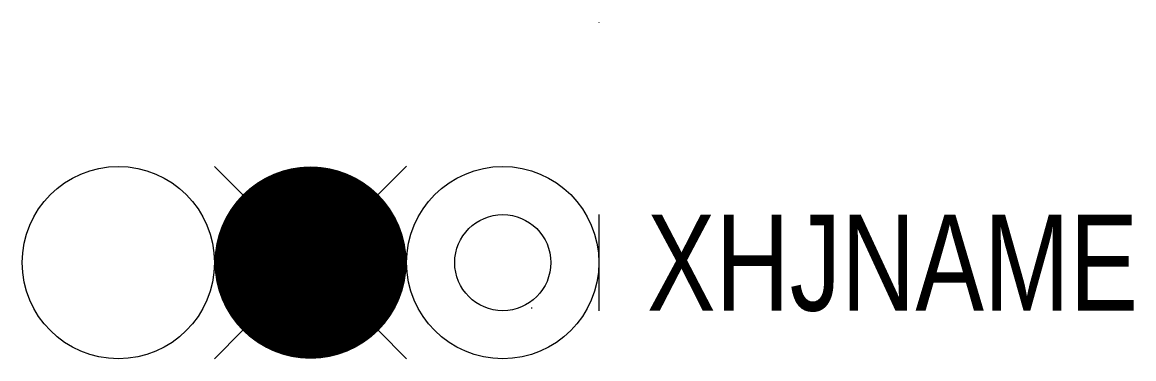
# Model space of a CAD drawing. Extents: x -12 to 11.1, y -7 to 0.
import ezdxf

# ---------------------------------------------------------------- set-up
doc = ezdxf.new("R2010")
doc.units = 0
doc.layers.get('0').update_dxf_attribs({"linetype": 'CONTINUOUS'})

msp = doc.modelspace()

# ---------------------------------------------------------------- linework, layer by layer
for p, q in [((0, 0.001), (0, -0.001)), ((0, -4), (0, -6)), ((-1.401, -5.934), (-1.401, -5.954))]:
    msp.add_line(p, q)
at = {"color": 1, "linetype": 'ByBlock', "ltscale": 3}
for p, q in [((-7.414, -3.586), (-8, -3)), ((-4.005, -2.995), (-4.591, -3.581)), ((-7.414, -6.414), (-8, -7)), ((-4, -7), (-4.586, -6.414))]:
    msp.add_line(p, q, dxfattribs=at)
at = {"color": 1, "const_width": 2}
msp.add_lwpolyline([(-7, -5, 1), (-5, -5, 1)], format="xyb", close=True, dxfattribs=at)
at = {"color": 3}
msp.add_circle((-10, -5), 2, dxfattribs=at)
for radius in [2, 1]:
    msp.add_circle((-2, -5), radius)

# ---------------------------------------------------------------- texts
at = {"width": 0.8}
msp.add_attdef('XHJNAME', (1, -6), 'S4', height=2, dxfattribs=at)

doc.saveas('drawing.dxf')
